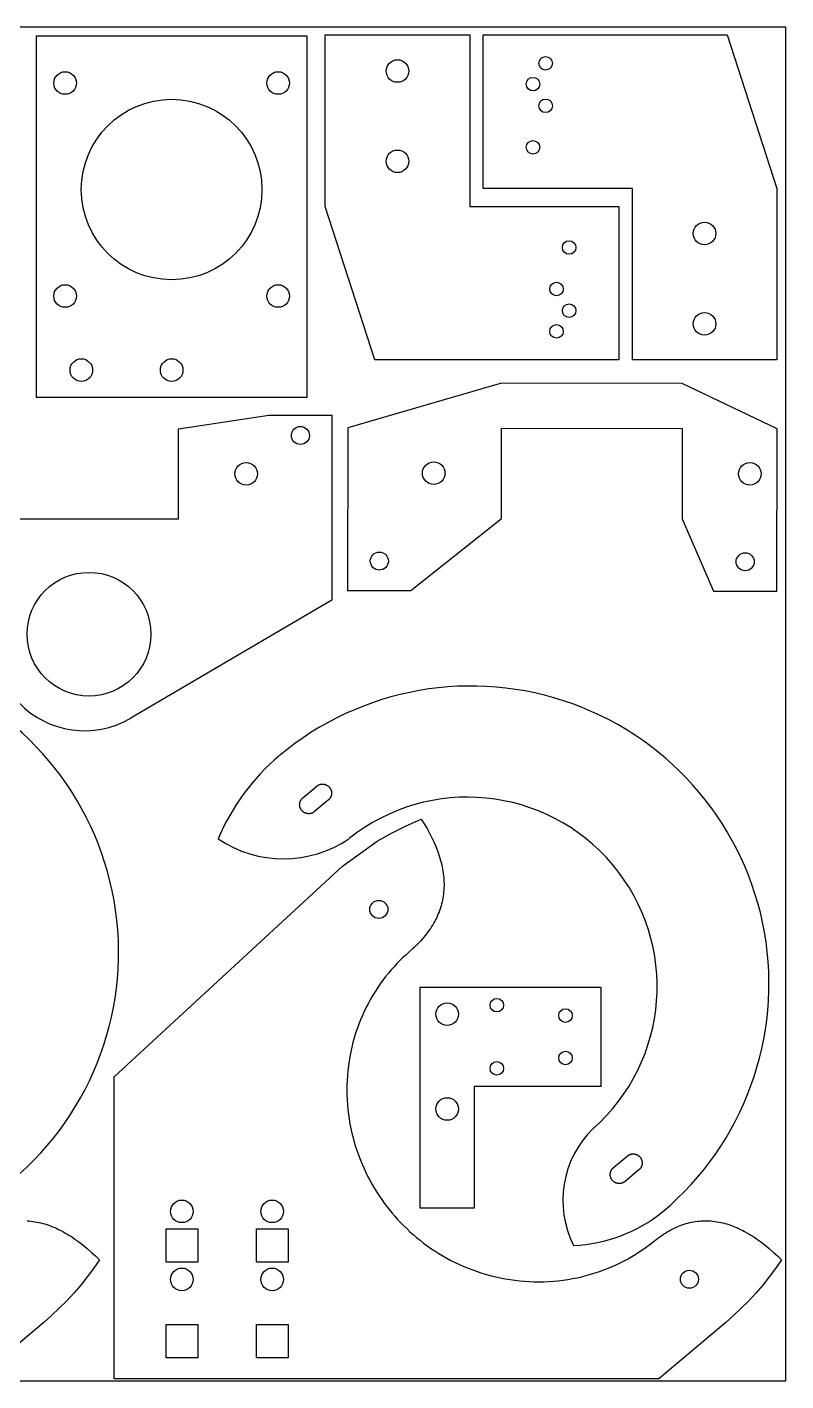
# Model space of a CAD drawing. Extents: x 0 to 300, y 0 to 300.
# Drawn here: x 132 to 300, y 0 to 300 of the extents above; entities that cross this region are included whole.
import ezdxf

# ---------------------------------------------------------------- set-up
doc = ezdxf.new("R2010")
doc.units = 0
doc.layers.add('DEFAULT', color=7, linetype='CONTINUOUS')
doc.layers.add('STENCILS', color=7, linetype='CONTINUOUS')

msp = doc.modelspace()

# ---------------------------------------------------------------- linework, layer by layer
at = {"layer": 'DEFAULT'}
for p, q in [((300, 300, 0), (0, 300, 0)), ((300, 0, 0), (300, 300, 0)), ((0, 0, 0), (300, 0, 0))]:
    msp.add_line(p, q, dxfattribs=at)
at = {"layer": 'STENCILS'}
for p, q in [((194, 298, 0), (134, 298, 0)), ((134, 298, 0), (134, 218, 0)), ((194, 218, 0), (194, 298, 0)), ((198, 260.26, 0), (198, 298.26, 0)), ((198, 298.26, 0), (230, 298.26, 0)), ((230, 298.26, 0), (230, 260.26, 0)), ((233, 264.26, 0), (233, 298.26, 0)), ((233, 298.26, 0), (287, 298.26, 0)), ((287, 298.26, 0), (298, 264.26, 0)), ((266, 264.26, 0), (233, 264.26, 0)), ((266, 226.26, 0), (266, 264.26, 0)), ((298, 264.26, 0), (298, 226.26, 0)), ((209, 226.26, 0), (198, 260.26, 0)), ((230, 260.26, 0), (263, 260.26, 0)), ((263, 260.26, 0), (263, 226.26, 0)), ((263, 226.26, 0), (209, 226.26, 0)), ((298, 226.26, 0), (266, 226.26, 0)), ((237.05, 221.11, 0), (203.03, 211.18, 0)), ((277.05, 221.04, 0), (237.05, 221.11, 0)), ((298.03, 211, 0), (277.05, 221.04, 0)), ((134, 218, 0), (194, 218, 0)), ((165.5, 211, 0), (185.5, 214, 0)), ((185.5, 214, 0), (199.5, 214, 0)), ((199.5, 214, 0), (199.5, 173, 0)), ((165.5, 191, 0), (165.5, 211, 0)), ((203.03, 211.18, 0), (202.97, 175.18, 0)), ((237, 191.11, 0), (237.03, 211.11, 0)), ((237.03, 211.11, 0), (277.03, 211.04, 0)), ((277.03, 211.04, 0), (277, 191.04, 0)), ((297.97, 175, 0), (298.03, 211, 0)), ((125.5, 191, 0), (165.5, 191, 0)), ((216.97, 175.15, 0), (237, 191.11, 0)), ((277, 191.04, 0), (283.97, 175.03, 0)), ((202.97, 175.18, 0), (216.97, 175.15, 0)), ((283.97, 175.03, 0), (297.97, 175, 0)), ((199.5, 173, 0), (154.82, 146.81, 0)), ((196.4, 131.99, 0), (196.46, 132.02, 0)), ((196.46, 132.02, 0), (196.52, 132.05, 0)), ((196.52, 132.05, 0), (196.59, 132.08, 0)), ((196.59, 132.08, 0), (196.65, 132.11, 0)), ((196.65, 132.11, 0), (196.72, 132.14, 0)), ((196.72, 132.14, 0), (196.78, 132.16, 0)), ((196.78, 132.16, 0), (196.85, 132.18, 0)), ((196.85, 132.18, 0), (196.91, 132.2, 0)), ((196.91, 132.2, 0), (196.98, 132.21, 0)), ((196.98, 132.21, 0), (197.05, 132.23, 0)), ((197.05, 132.23, 0), (197.12, 132.24, 0)), ((197.12, 132.24, 0), (197.18, 132.25, 0)), ((197.18, 132.25, 0), (197.25, 132.25, 0)), ((197.25, 132.25, 0), (197.32, 132.26, 0)), ((197.32, 132.26, 0), (197.39, 132.26, 0)), ((197.39, 132.26, 0), (197.46, 132.26, 0)), ((197.46, 132.26, 0), (197.53, 132.26, 0)), ((197.53, 132.26, 0), (197.6, 132.25, 0)), ((197.6, 132.25, 0), (197.67, 132.24, 0)), ((197.67, 132.24, 0), (197.73, 132.23, 0)), ((197.73, 132.23, 0), (197.8, 132.22, 0)), ((197.8, 132.22, 0), (197.87, 132.21, 0)), ((197.87, 132.21, 0), (197.94, 132.19, 0)), ((197.94, 132.19, 0), (198, 132.17, 0)), ((198, 132.17, 0), (198.07, 132.15, 0)), ((198.07, 132.15, 0), (198.13, 132.12, 0)), ((198.13, 132.12, 0), (198.2, 132.1, 0)), ((198.2, 132.1, 0), (198.26, 132.07, 0)), ((198.26, 132.07, 0), (198.32, 132.04, 0)), ((198.32, 132.04, 0), (198.38, 132, 0)), ((198.38, 132, 0), (198.44, 131.97, 0)), ((192.81, 128.98, 0), (192.86, 129.03, 0)), ((192.86, 129.03, 0), (192.91, 129.08, 0)), ((192.91, 129.08, 0), (192.95, 129.13, 0)), ((192.95, 129.13, 0), (193, 129.18, 0)), ((193, 129.18, 0), (193.06, 129.22, 0)), ((193.06, 129.22, 0), (196.12, 131.79, 0)), ((196.12, 131.79, 0), (196.17, 131.84, 0)), ((196.17, 131.84, 0), (196.23, 131.88, 0)), ((196.23, 131.88, 0), (196.29, 131.92, 0)), ((196.29, 131.92, 0), (196.34, 131.95, 0)), ((196.34, 131.95, 0), (196.4, 131.99, 0)), ((198.44, 131.97, 0), (198.5, 131.93, 0)), ((198.5, 131.93, 0), (198.56, 131.89, 0)), ((198.56, 131.89, 0), (198.61, 131.85, 0)), ((198.61, 131.85, 0), (198.67, 131.81, 0)), ((198.67, 131.81, 0), (198.72, 131.77, 0)), ((198.72, 131.77, 0), (198.77, 131.72, 0)), ((198.77, 131.72, 0), (198.82, 131.67, 0)), ((198.82, 131.67, 0), (198.87, 131.62, 0)), ((198.87, 131.62, 0), (198.92, 131.57, 0)), ((198.92, 131.57, 0), (198.96, 131.52, 0)), ((198.98, 129.02, 0), (198.94, 128.97, 0)), ((198.96, 131.52, 0), (199, 131.46, 0)), ((199.02, 129.08, 0), (198.98, 129.02, 0)), ((199, 131.46, 0), (199.04, 131.41, 0)), ((199.06, 129.14, 0), (199.02, 129.08, 0)), ((199.04, 131.41, 0), (199.08, 131.35, 0)), ((199.1, 129.19, 0), (199.06, 129.14, 0)), ((199.08, 131.35, 0), (199.12, 131.29, 0)), ((199.13, 129.25, 0), (199.1, 129.19, 0)), ((199.12, 131.29, 0), (199.15, 131.23, 0)), ((199.17, 129.31, 0), (199.13, 129.25, 0)), ((199.15, 131.23, 0), (199.19, 131.17, 0)), ((199.2, 129.37, 0), (199.17, 129.31, 0)), ((199.19, 131.17, 0), (199.22, 131.11, 0)), ((199.23, 129.44, 0), (199.2, 129.37, 0)), ((199.22, 131.11, 0), (199.24, 131.05, 0)), ((199.26, 129.5, 0), (199.23, 129.44, 0)), ((199.24, 131.05, 0), (199.27, 130.98, 0)), ((199.28, 129.56, 0), (199.26, 129.5, 0)), ((199.27, 130.98, 0), (199.29, 130.92, 0)), ((199.3, 129.63, 0), (199.28, 129.56, 0)), ((199.29, 130.92, 0), (199.32, 130.85, 0)), ((199.33, 129.7, 0), (199.3, 129.63, 0)), ((199.32, 130.85, 0), (199.34, 130.79, 0)), ((199.34, 129.76, 0), (199.33, 129.7, 0)), ((199.34, 130.79, 0), (199.35, 130.72, 0)), ((199.36, 129.83, 0), (199.34, 129.76, 0)), ((199.35, 130.72, 0), (199.37, 130.65, 0)), ((199.37, 129.9, 0), (199.36, 129.83, 0)), ((199.37, 130.65, 0), (199.38, 130.58, 0)), ((199.38, 129.97, 0), (199.37, 129.9, 0)), ((199.38, 130.58, 0), (199.39, 130.52, 0)), ((199.39, 130.03, 0), (199.38, 129.97, 0)), ((199.39, 130.52, 0), (199.4, 130.45, 0)), ((199.4, 130.1, 0), (199.39, 130.03, 0)), ((199.4, 130.45, 0), (199.4, 130.38, 0)), ((199.4, 130.38, 0), (199.41, 130.31, 0)), ((199.41, 130.24, 0), (199.4, 130.17, 0)), ((199.4, 130.17, 0), (199.4, 130.1, 0)), ((199.41, 130.31, 0), (199.41, 130.24, 0)), ((192.34, 127.78, 0), (192.35, 127.85, 0)), ((192.34, 127.71, 0), (192.34, 127.78, 0)), ((192.34, 127.64, 0), (192.34, 127.71, 0)), ((192.35, 127.57, 0), (192.34, 127.64, 0)), ((192.35, 127.91, 0), (192.36, 127.98, 0)), ((192.35, 127.85, 0), (192.35, 127.91, 0)), ((192.35, 127.5, 0), (192.35, 127.57, 0)), ((192.36, 127.43, 0), (192.35, 127.5, 0)), ((192.36, 127.98, 0), (192.38, 128.05, 0)), ((192.37, 127.36, 0), (192.36, 127.43, 0)), ((192.38, 127.3, 0), (192.37, 127.36, 0)), ((192.38, 128.05, 0), (192.39, 128.12, 0)), ((192.4, 127.23, 0), (192.38, 127.3, 0)), ((192.39, 128.12, 0), (192.4, 128.19, 0)), ((192.4, 128.19, 0), (192.42, 128.25, 0)), ((192.41, 127.16, 0), (192.4, 127.23, 0)), ((192.43, 127.1, 0), (192.41, 127.16, 0)), ((192.42, 128.25, 0), (192.44, 128.32, 0)), ((192.45, 127.03, 0), (192.43, 127.1, 0)), ((192.44, 128.32, 0), (192.47, 128.38, 0)), ((192.48, 126.96, 0), (192.45, 127.03, 0)), ((192.47, 128.38, 0), (192.49, 128.45, 0)), ((192.5, 126.9, 0), (192.48, 126.96, 0)), ((192.49, 128.45, 0), (192.52, 128.51, 0)), ((192.53, 126.84, 0), (192.5, 126.9, 0)), ((192.52, 128.51, 0), (192.55, 128.57, 0)), ((192.56, 126.78, 0), (192.53, 126.84, 0)), ((192.55, 128.57, 0), (192.58, 128.63, 0)), ((192.59, 126.72, 0), (192.56, 126.78, 0)), ((192.58, 128.63, 0), (192.61, 128.7, 0)), ((192.63, 126.66, 0), (192.59, 126.72, 0)), ((192.61, 128.7, 0), (192.65, 128.75, 0)), ((192.67, 126.6, 0), (192.63, 126.66, 0)), ((192.65, 128.75, 0), (192.69, 128.81, 0)), ((192.7, 126.54, 0), (192.67, 126.6, 0)), ((192.69, 128.81, 0), (192.73, 128.87, 0)), ((192.75, 126.48, 0), (192.7, 126.54, 0)), ((192.73, 128.87, 0), (192.77, 128.92, 0)), ((192.79, 126.43, 0), (192.75, 126.48, 0)), ((192.77, 128.92, 0), (192.81, 128.98, 0)), ((192.83, 126.38, 0), (192.79, 126.43, 0)), ((192.88, 126.33, 0), (192.83, 126.38, 0)), ((192.93, 126.28, 0), (192.88, 126.33, 0)), ((192.98, 126.23, 0), (192.93, 126.28, 0)), ((193.03, 126.18, 0), (192.98, 126.23, 0)), ((193.08, 126.14, 0), (193.03, 126.18, 0)), ((193.13, 126.09, 0), (193.08, 126.14, 0)), ((193.19, 126.05, 0), (193.13, 126.09, 0)), ((193.25, 126.01, 0), (193.19, 126.05, 0)), ((193.31, 125.98, 0), (193.25, 126.01, 0)), ((195.46, 126.03, 0), (195.4, 125.99, 0)), ((195.52, 126.07, 0), (195.46, 126.03, 0)), ((195.57, 126.11, 0), (195.52, 126.07, 0)), ((195.63, 126.16, 0), (195.57, 126.11, 0)), ((198.69, 128.73, 0), (195.63, 126.16, 0)), ((198.74, 128.77, 0), (198.69, 128.73, 0)), ((198.79, 128.82, 0), (198.74, 128.77, 0)), ((198.84, 128.87, 0), (198.79, 128.82, 0)), ((198.89, 128.92, 0), (198.84, 128.87, 0)), ((198.94, 128.97, 0), (198.89, 128.92, 0)), ((193.37, 125.94, 0), (193.31, 125.98, 0)), ((193.43, 125.91, 0), (193.37, 125.94, 0)), ((193.49, 125.88, 0), (193.43, 125.91, 0)), ((193.55, 125.85, 0), (193.49, 125.88, 0)), ((193.62, 125.83, 0), (193.55, 125.85, 0)), ((193.68, 125.8, 0), (193.62, 125.83, 0)), ((193.75, 125.78, 0), (193.68, 125.8, 0)), ((193.81, 125.76, 0), (193.75, 125.78, 0)), ((193.88, 125.74, 0), (193.81, 125.76, 0)), ((193.95, 125.73, 0), (193.88, 125.74, 0)), ((194.01, 125.72, 0), (193.95, 125.73, 0)), ((194.08, 125.71, 0), (194.01, 125.72, 0)), ((194.15, 125.7, 0), (194.08, 125.71, 0)), ((194.22, 125.69, 0), (194.15, 125.7, 0)), ((194.29, 125.69, 0), (194.22, 125.69, 0)), ((194.36, 125.69, 0), (194.29, 125.69, 0)), ((194.43, 125.69, 0), (194.36, 125.69, 0)), ((194.5, 125.69, 0), (194.43, 125.69, 0)), ((194.56, 125.7, 0), (194.5, 125.69, 0)), ((194.63, 125.71, 0), (194.56, 125.7, 0)), ((194.7, 125.72, 0), (194.63, 125.71, 0)), ((194.77, 125.73, 0), (194.7, 125.72, 0)), ((194.84, 125.75, 0), (194.77, 125.73, 0)), ((194.9, 125.77, 0), (194.84, 125.75, 0)), ((194.97, 125.79, 0), (194.9, 125.77, 0)), ((195.03, 125.81, 0), (194.97, 125.79, 0)), ((195.1, 125.84, 0), (195.03, 125.81, 0)), ((195.16, 125.86, 0), (195.1, 125.84, 0)), ((195.22, 125.89, 0), (195.16, 125.86, 0)), ((195.29, 125.92, 0), (195.22, 125.89, 0)), ((195.35, 125.96, 0), (195.29, 125.92, 0)), ((195.4, 125.99, 0), (195.35, 125.96, 0)), ((215.95, 122.98, 0), (219.26, 124.5, 0)), ((219.26, 124.5, 0), (219.92, 123.44, 0)), ((219.92, 123.44, 0), (220.54, 122.4, 0)), ((209.49, 119.62, 0), (212.69, 121.35, 0)), ((212.69, 121.35, 0), (215.95, 122.98, 0)), ((220.54, 122.4, 0), (221.11, 121.36, 0)), ((221.11, 121.36, 0), (221.63, 120.33, 0)), ((221.63, 120.33, 0), (222.11, 119.31, 0)), ((201.84, 114.05, 0), (209.49, 119.62, 0)), ((222.11, 119.31, 0), (222.33, 118.81, 0)), ((222.33, 118.81, 0), (222.54, 118.31, 0)), ((222.54, 118.31, 0), (222.73, 117.81, 0)), ((222.73, 117.81, 0), (222.92, 117.31, 0)), ((222.92, 117.31, 0), (223.09, 116.81, 0)), ((151.26, 67.41, 0), (201.84, 114.05, 0)), ((223.09, 116.81, 0), (223.26, 116.32, 0)), ((223.26, 116.32, 0), (223.41, 115.83, 0)), ((223.41, 115.83, 0), (223.55, 115.34, 0)), ((223.55, 115.34, 0), (223.67, 114.86, 0)), ((223.67, 114.86, 0), (223.79, 114.38, 0)), ((223.79, 114.38, 0), (223.89, 113.9, 0)), ((223.89, 113.9, 0), (223.98, 113.42, 0)), ((223.98, 113.42, 0), (224.06, 112.95, 0)), ((224.06, 112.95, 0), (224.13, 112.47, 0)), ((224.13, 112.47, 0), (224.19, 112, 0)), ((224.19, 112, 0), (224.23, 111.54, 0)), ((224.23, 111.54, 0), (224.27, 111.07, 0)), ((224.27, 111.07, 0), (224.29, 110.61, 0)), ((224.22, 108.34, 0), (224.17, 107.89, 0)), ((224.26, 108.79, 0), (224.22, 108.34, 0)), ((224.28, 109.24, 0), (224.26, 108.79, 0)), ((224.3, 109.69, 0), (224.28, 109.24, 0)), ((224.29, 110.61, 0), (224.3, 110.15, 0)), ((224.3, 110.15, 0), (224.3, 109.69, 0)), ((223.64, 105.26, 0), (223.5, 104.83, 0)), ((223.75, 105.69, 0), (223.64, 105.26, 0)), ((223.86, 106.13, 0), (223.75, 105.69, 0)), ((223.96, 106.57, 0), (223.86, 106.13, 0)), ((224.04, 107, 0), (223.96, 106.57, 0)), ((224.11, 107.45, 0), (224.04, 107, 0)), ((224.17, 107.89, 0), (224.11, 107.45, 0)), ((222.47, 102.31, 0), (222.26, 101.9, 0)), ((222.68, 102.72, 0), (222.47, 102.31, 0)), ((222.86, 103.14, 0), (222.68, 102.72, 0)), ((223.04, 103.56, 0), (222.86, 103.14, 0)), ((223.21, 103.98, 0), (223.04, 103.56, 0)), ((223.36, 104.41, 0), (223.21, 103.98, 0)), ((223.5, 104.83, 0), (223.36, 104.41, 0)), ((220.45, 99.09, 0), (220.14, 98.69, 0)), ((220.74, 99.48, 0), (220.45, 99.09, 0)), ((221.02, 99.88, 0), (220.74, 99.48, 0)), ((221.29, 100.28, 0), (221.02, 99.88, 0)), ((221.55, 100.68, 0), (221.29, 100.28, 0)), ((221.8, 101.08, 0), (221.55, 100.68, 0)), ((222.04, 101.49, 0), (221.8, 101.08, 0)), ((222.26, 101.9, 0), (222.04, 101.49, 0)), ((217.67, 96.02, 0), (217.27, 95.65, 0)), ((218.06, 96.4, 0), (217.67, 96.02, 0)), ((218.43, 96.77, 0), (218.06, 96.4, 0)), ((218.8, 97.15, 0), (218.43, 96.77, 0)), ((219.15, 97.53, 0), (218.8, 97.15, 0)), ((219.49, 97.92, 0), (219.15, 97.53, 0)), ((219.82, 98.3, 0), (219.49, 97.92, 0)), ((220.14, 98.69, 0), (219.82, 98.3, 0)), ((214.55, 93.16, 0), (213.89, 92.49, 0)), ((215.21, 93.82, 0), (214.55, 93.16, 0)), ((215.89, 94.45, 0), (215.21, 93.82, 0)), ((216.57, 95.06, 0), (215.89, 94.45, 0)), ((217.27, 95.65, 0), (216.57, 95.06, 0)), ((211.99, 90.34, 0), (211.38, 89.58, 0)), ((212.61, 91.07, 0), (211.99, 90.34, 0)), ((213.24, 91.79, 0), (212.61, 91.07, 0)), ((213.89, 92.49, 0), (213.24, 91.79, 0)), ((209.64, 87.18, 0), (209.1, 86.35, 0)), ((210.2, 88, 0), (209.64, 87.18, 0)), ((210.78, 88.8, 0), (210.2, 88, 0)), ((211.38, 89.58, 0), (210.78, 88.8, 0)), ((219, 87.26, 0), (259, 87.26, 0)), ((219, 38.26, 0), (219, 87.26, 0)), ((259, 87.26, 0), (259, 65.26, 0)), ((208.06, 84.62, 0), (207.57, 83.73, 0)), ((208.57, 85.49, 0), (208.06, 84.62, 0)), ((209.1, 86.35, 0), (208.57, 85.49, 0)), ((206.65, 81.89, 0), (206.22, 80.95, 0)), ((207.1, 82.82, 0), (206.65, 81.89, 0)), ((207.57, 83.73, 0), (207.1, 82.82, 0)), ((205.08, 78.04, 0), (204.74, 77.04, 0)), ((205.44, 79.02, 0), (205.08, 78.04, 0)), ((205.82, 79.99, 0), (205.44, 79.02, 0)), ((206.22, 80.95, 0), (205.82, 79.99, 0)), ((204.15, 75.01, 0), (203.89, 73.98, 0)), ((204.44, 76.03, 0), (204.15, 75.01, 0)), ((204.74, 77.04, 0), (204.44, 76.03, 0)), ((203.66, 72.95, 0), (203.46, 71.9, 0)), ((203.89, 73.98, 0), (203.66, 72.95, 0)), ((203.13, 69.79, 0), (203.01, 68.72, 0)), ((203.28, 70.85, 0), (203.13, 69.79, 0)), ((203.46, 71.9, 0), (203.28, 70.85, 0)), ((151.26, 0.5, 0), (151.26, 67.41, 0)), ((202.84, 66.58, 0), (202.8, 65.51, 0)), ((202.91, 67.65, 0), (202.84, 66.58, 0)), ((203.01, 68.72, 0), (202.91, 67.65, 0)), ((202.8, 65.51, 0), (202.79, 64.43, 0)), ((202.79, 64.43, 0), (202.81, 63.36, 0)), ((202.81, 63.36, 0), (202.85, 62.29, 0)), ((259, 65.26, 0), (231, 65.26, 0)), ((231, 65.26, 0), (231, 38.26, 0)), ((202.85, 62.29, 0), (202.92, 61.22, 0)), ((202.92, 61.22, 0), (203.02, 60.15, 0)), ((203.02, 60.15, 0), (203.15, 59.09, 0)), ((203.15, 59.09, 0), (203.3, 58.04, 0)), ((203.3, 58.04, 0), (203.47, 56.99, 0)), ((203.47, 56.99, 0), (203.68, 55.95, 0)), ((203.68, 55.95, 0), (203.91, 54.91, 0)), ((203.91, 54.91, 0), (204.16, 53.89, 0)), ((204.16, 53.89, 0), (204.44, 52.88, 0)), ((204.44, 52.88, 0), (204.74, 51.88, 0)), ((204.74, 51.88, 0), (205.07, 50.89, 0)), ((205.07, 50.89, 0), (205.42, 49.91, 0)), ((205.42, 49.91, 0), (205.78, 48.95, 0)), ((205.78, 48.95, 0), (206.17, 48, 0)), ((261.82, 47.27, 0), (264.88, 49.84, 0)), ((264.88, 49.84, 0), (264.94, 49.89, 0)), ((264.94, 49.89, 0), (264.99, 49.93, 0)), ((264.99, 49.93, 0), (265.05, 49.97, 0)), ((265.05, 49.97, 0), (265.11, 50.01, 0)), ((265.11, 50.01, 0), (265.17, 50.04, 0)), ((265.17, 50.04, 0), (265.23, 50.08, 0)), ((265.23, 50.08, 0), (265.29, 50.11, 0)), ((265.29, 50.11, 0), (265.35, 50.14, 0)), ((265.35, 50.14, 0), (265.41, 50.16, 0)), ((265.41, 50.16, 0), (265.48, 50.19, 0)), ((265.48, 50.19, 0), (265.54, 50.21, 0)), ((265.54, 50.21, 0), (265.61, 50.23, 0)), ((265.61, 50.23, 0), (265.68, 50.25, 0)), ((265.68, 50.25, 0), (265.74, 50.27, 0)), ((265.74, 50.27, 0), (265.81, 50.28, 0)), ((265.81, 50.28, 0), (265.88, 50.29, 0)), ((265.88, 50.29, 0), (265.95, 50.3, 0)), ((265.95, 50.3, 0), (266.02, 50.31, 0)), ((266.02, 50.31, 0), (266.08, 50.31, 0)), ((266.08, 50.31, 0), (266.15, 50.31, 0)), ((266.15, 50.31, 0), (266.22, 50.31, 0)), ((266.22, 50.31, 0), (266.29, 50.31, 0)), ((266.29, 50.31, 0), (266.36, 50.3, 0)), ((266.36, 50.3, 0), (266.43, 50.29, 0)), ((266.43, 50.29, 0), (266.5, 50.28, 0)), ((266.5, 50.28, 0), (266.57, 50.27, 0)), ((266.57, 50.27, 0), (266.63, 50.26, 0)), ((266.63, 50.26, 0), (266.7, 50.24, 0)), ((266.7, 50.24, 0), (266.77, 50.22, 0)), ((266.77, 50.22, 0), (266.83, 50.2, 0)), ((266.83, 50.2, 0), (266.9, 50.17, 0)), ((266.9, 50.17, 0), (266.96, 50.15, 0)), ((266.96, 50.15, 0), (267.02, 50.12, 0)), ((267.02, 50.12, 0), (267.08, 50.09, 0)), ((267.08, 50.09, 0), (267.15, 50.06, 0)), ((267.15, 50.06, 0), (267.21, 50.02, 0)), ((267.21, 50.02, 0), (267.26, 49.99, 0)), ((267.26, 49.99, 0), (267.32, 49.95, 0)), ((267.32, 49.95, 0), (267.38, 49.91, 0)), ((267.38, 49.91, 0), (267.43, 49.86, 0)), ((267.43, 49.86, 0), (267.48, 49.82, 0)), ((267.48, 49.82, 0), (267.53, 49.77, 0)), ((267.53, 49.77, 0), (267.58, 49.72, 0)), ((267.58, 49.72, 0), (267.63, 49.67, 0)), ((267.63, 49.67, 0), (267.68, 49.62, 0)), ((267.68, 49.62, 0), (267.72, 49.57, 0)), ((267.72, 49.57, 0), (267.77, 49.52, 0)), ((267.77, 49.52, 0), (267.81, 49.46, 0)), ((267.81, 49.46, 0), (267.84, 49.4, 0)), ((267.84, 49.4, 0), (267.88, 49.34, 0)), ((267.88, 49.34, 0), (267.92, 49.28, 0)), ((267.92, 49.28, 0), (267.95, 49.22, 0)), ((267.95, 49.22, 0), (267.98, 49.16, 0)), ((267.98, 49.16, 0), (268.01, 49.1, 0)), ((268.01, 49.1, 0), (268.03, 49.04, 0)), ((268.03, 49.04, 0), (268.06, 48.97, 0)), ((268.06, 48.97, 0), (268.08, 48.9, 0)), ((268.08, 48.9, 0), (268.1, 48.84, 0)), ((268.1, 48.84, 0), (268.12, 48.77, 0)), ((268.12, 48.77, 0), (268.13, 48.7, 0)), ((268.13, 48.7, 0), (268.14, 48.64, 0)), ((268.14, 48.64, 0), (268.15, 48.57, 0)), ((268.15, 48.02, 0), (268.14, 47.95, 0)), ((268.15, 48.57, 0), (268.16, 48.5, 0)), ((268.16, 48.09, 0), (268.15, 48.02, 0)), ((268.16, 48.5, 0), (268.17, 48.43, 0)), ((268.17, 48.22, 0), (268.16, 48.15, 0)), ((268.16, 48.15, 0), (268.16, 48.09, 0)), ((268.17, 48.43, 0), (268.17, 48.36, 0)), ((268.17, 48.36, 0), (268.17, 48.29, 0)), ((268.17, 48.29, 0), (268.17, 48.22, 0)), ((206.17, 48, 0), (206.59, 47.06, 0)), ((206.59, 47.06, 0), (207.02, 46.15, 0)), ((207.02, 46.15, 0), (207.47, 45.24, 0)), ((207.47, 45.24, 0), (207.93, 44.36, 0)), ((261.1, 45.76, 0), (261.11, 45.83, 0)), ((261.11, 45.69, 0), (261.1, 45.76, 0)), ((261.11, 45.9, 0), (261.12, 45.97, 0)), ((261.11, 45.83, 0), (261.11, 45.9, 0)), ((261.11, 45.62, 0), (261.11, 45.69, 0)), ((261.11, 45.55, 0), (261.11, 45.62, 0)), ((261.12, 45.48, 0), (261.11, 45.55, 0)), ((261.12, 45.97, 0), (261.13, 46.03, 0)), ((261.13, 45.42, 0), (261.12, 45.48, 0)), ((261.13, 46.03, 0), (261.14, 46.1, 0)), ((261.14, 45.35, 0), (261.13, 45.42, 0)), ((261.14, 46.1, 0), (261.15, 46.17, 0)), ((261.16, 45.28, 0), (261.14, 45.35, 0)), ((261.15, 46.17, 0), (261.17, 46.24, 0)), ((261.18, 45.21, 0), (261.16, 45.28, 0)), ((261.17, 46.24, 0), (261.19, 46.3, 0)), ((261.19, 45.15, 0), (261.18, 45.21, 0)), ((261.19, 46.3, 0), (261.21, 46.37, 0)), ((261.22, 45.08, 0), (261.19, 45.15, 0)), ((261.21, 46.37, 0), (261.23, 46.44, 0)), ((261.24, 45.02, 0), (261.22, 45.08, 0)), ((261.23, 46.44, 0), (261.25, 46.5, 0)), ((261.27, 44.95, 0), (261.24, 45.02, 0)), ((261.25, 46.5, 0), (261.28, 46.56, 0)), ((261.28, 46.56, 0), (261.31, 46.63, 0)), ((261.31, 46.63, 0), (261.34, 46.69, 0)), ((261.34, 46.69, 0), (261.38, 46.75, 0)), ((261.38, 46.75, 0), (261.41, 46.81, 0)), ((261.41, 46.81, 0), (261.45, 46.86, 0)), ((261.45, 46.86, 0), (261.49, 46.92, 0)), ((261.49, 46.92, 0), (261.53, 46.98, 0)), ((261.53, 46.98, 0), (261.58, 47.03, 0)), ((261.58, 47.03, 0), (261.62, 47.08, 0)), ((261.62, 47.08, 0), (261.67, 47.13, 0)), ((261.67, 47.13, 0), (261.72, 47.18, 0)), ((261.72, 47.18, 0), (261.77, 47.23, 0)), ((261.77, 47.23, 0), (261.82, 47.27, 0)), ((267.45, 46.78, 0), (264.39, 44.21, 0)), ((267.51, 46.82, 0), (267.45, 46.78, 0)), ((267.56, 46.87, 0), (267.51, 46.82, 0)), ((267.61, 46.92, 0), (267.56, 46.87, 0)), ((267.65, 46.97, 0), (267.61, 46.92, 0)), ((267.7, 47.02, 0), (267.65, 46.97, 0)), ((267.74, 47.08, 0), (267.7, 47.02, 0)), ((267.78, 47.13, 0), (267.74, 47.08, 0)), ((267.82, 47.19, 0), (267.78, 47.13, 0)), ((267.86, 47.25, 0), (267.82, 47.19, 0)), ((267.9, 47.3, 0), (267.86, 47.25, 0)), ((267.93, 47.37, 0), (267.9, 47.3, 0)), ((267.96, 47.43, 0), (267.93, 47.37, 0)), ((267.99, 47.49, 0), (267.96, 47.43, 0)), ((268.02, 47.55, 0), (267.99, 47.49, 0)), ((268.04, 47.62, 0), (268.02, 47.55, 0)), ((268.07, 47.68, 0), (268.04, 47.62, 0)), ((268.09, 47.75, 0), (268.07, 47.68, 0)), ((268.11, 47.81, 0), (268.09, 47.75, 0)), ((268.12, 47.88, 0), (268.11, 47.81, 0)), ((268.14, 47.95, 0), (268.12, 47.88, 0)), ((207.93, 44.36, 0), (208.42, 43.49, 0)), ((208.42, 43.49, 0), (208.92, 42.64, 0)), ((208.92, 42.64, 0), (209.43, 41.8, 0)), ((261.29, 44.89, 0), (261.27, 44.95, 0)), ((261.33, 44.83, 0), (261.29, 44.89, 0)), ((261.36, 44.77, 0), (261.33, 44.83, 0)), ((261.39, 44.71, 0), (261.36, 44.77, 0)), ((261.43, 44.65, 0), (261.39, 44.71, 0)), ((261.47, 44.59, 0), (261.43, 44.65, 0)), ((261.51, 44.54, 0), (261.47, 44.59, 0)), ((261.55, 44.48, 0), (261.51, 44.54, 0)), ((261.6, 44.43, 0), (261.55, 44.48, 0)), ((261.64, 44.38, 0), (261.6, 44.43, 0)), ((261.69, 44.33, 0), (261.64, 44.38, 0)), ((261.74, 44.28, 0), (261.69, 44.33, 0)), ((261.79, 44.23, 0), (261.74, 44.28, 0)), ((261.84, 44.19, 0), (261.79, 44.23, 0)), ((261.9, 44.15, 0), (261.84, 44.19, 0)), ((261.95, 44.11, 0), (261.9, 44.15, 0)), ((262.01, 44.07, 0), (261.95, 44.11, 0)), ((262.07, 44.03, 0), (262.01, 44.07, 0)), ((262.13, 44, 0), (262.07, 44.03, 0)), ((262.19, 43.96, 0), (262.13, 44, 0)), ((262.25, 43.93, 0), (262.19, 43.96, 0)), ((262.31, 43.9, 0), (262.25, 43.93, 0)), ((262.38, 43.88, 0), (262.31, 43.9, 0)), ((262.44, 43.85, 0), (262.38, 43.88, 0)), ((262.51, 43.83, 0), (262.44, 43.85, 0)), ((262.57, 43.81, 0), (262.51, 43.83, 0)), ((262.64, 43.79, 0), (262.57, 43.81, 0)), ((262.71, 43.78, 0), (262.64, 43.79, 0)), ((262.78, 43.77, 0), (262.71, 43.78, 0)), ((262.84, 43.76, 0), (262.78, 43.77, 0)), ((262.91, 43.75, 0), (262.84, 43.76, 0)), ((262.98, 43.74, 0), (262.91, 43.75, 0)), ((263.05, 43.74, 0), (262.98, 43.74, 0)), ((263.12, 43.74, 0), (263.05, 43.74, 0)), ((263.19, 43.74, 0), (263.12, 43.74, 0)), ((263.26, 43.75, 0), (263.19, 43.74, 0)), ((263.33, 43.75, 0), (263.26, 43.75, 0)), ((263.4, 43.76, 0), (263.33, 43.75, 0)), ((263.46, 43.77, 0), (263.4, 43.76, 0)), ((263.53, 43.79, 0), (263.46, 43.77, 0)), ((263.6, 43.8, 0), (263.53, 43.79, 0)), ((263.66, 43.82, 0), (263.6, 43.8, 0)), ((263.73, 43.84, 0), (263.66, 43.82, 0)), ((263.8, 43.86, 0), (263.73, 43.84, 0)), ((263.86, 43.89, 0), (263.8, 43.86, 0)), ((263.92, 43.92, 0), (263.86, 43.89, 0)), ((263.99, 43.95, 0), (263.92, 43.92, 0)), ((264.05, 43.98, 0), (263.99, 43.95, 0)), ((264.11, 44.01, 0), (264.05, 43.98, 0)), ((264.17, 44.05, 0), (264.11, 44.01, 0)), ((264.23, 44.08, 0), (264.17, 44.05, 0)), ((264.28, 44.12, 0), (264.23, 44.08, 0)), ((264.34, 44.16, 0), (264.28, 44.12, 0)), ((264.39, 44.21, 0), (264.34, 44.16, 0)), ((209.43, 41.8, 0), (209.97, 40.99, 0)), ((209.97, 40.99, 0), (210.51, 40.19, 0)), ((210.51, 40.19, 0), (211.07, 39.41, 0)), ((211.07, 39.41, 0), (211.64, 38.65, 0)), ((211.64, 38.65, 0), (212.22, 37.91, 0)), ((212.22, 37.91, 0), (212.81, 37.19, 0)), ((212.81, 37.19, 0), (213.42, 36.48, 0)), ((213.42, 36.48, 0), (214.04, 35.78, 0)), ((231, 38.26, 0), (219, 38.26, 0)), ((131.98, 35.47, 0), (132.41, 35.44, 0)), ((132.41, 35.44, 0), (132.84, 35.4, 0)), ((132.84, 35.4, 0), (133.28, 35.35, 0)), ((133.28, 35.35, 0), (133.71, 35.28, 0)), ((133.71, 35.28, 0), (134.15, 35.21, 0)), ((134.15, 35.21, 0), (134.58, 35.12, 0)), ((134.58, 35.12, 0), (135.02, 35.02, 0)), ((135.02, 35.02, 0), (135.45, 34.9, 0)), ((135.45, 34.9, 0), (135.89, 34.78, 0)), ((135.89, 34.78, 0), (136.33, 34.64, 0)), ((136.33, 34.64, 0), (136.77, 34.49, 0)), ((136.77, 34.49, 0), (137.21, 34.33, 0)), ((137.21, 34.33, 0), (137.65, 34.15, 0)), ((137.65, 34.15, 0), (138.1, 33.97, 0)), ((138.1, 33.97, 0), (138.54, 33.77, 0)), ((138.54, 33.77, 0), (138.98, 33.56, 0)), ((138.98, 33.56, 0), (139.43, 33.34, 0)), ((139.43, 33.34, 0), (139.87, 33.1, 0)), ((139.87, 33.1, 0), (140.32, 32.85, 0)), ((162.76, 26.3, 0), (162.76, 33.7, 0)), ((162.76, 33.7, 0), (169.76, 33.7, 0)), ((169.76, 33.7, 0), (169.76, 26.3, 0)), ((182.76, 26.3, 0), (182.76, 33.7, 0)), ((182.76, 33.7, 0), (189.76, 33.7, 0)), ((189.76, 33.7, 0), (189.76, 26.3, 0)), ((214.04, 35.78, 0), (214.69, 35.09, 0)), ((214.69, 35.09, 0), (215.35, 34.41, 0)), ((215.35, 34.41, 0), (216.04, 33.74, 0)), ((216.04, 33.74, 0), (216.75, 33.07, 0)), ((216.75, 33.07, 0), (217.48, 32.42, 0)), ((273.32, 32.77, 0), (273.73, 33.02, 0)), ((273.73, 33.02, 0), (274.14, 33.26, 0)), ((274.14, 33.26, 0), (274.55, 33.49, 0)), ((274.55, 33.49, 0), (274.96, 33.7, 0)), ((274.96, 33.7, 0), (275.38, 33.9, 0)), ((275.38, 33.9, 0), (275.79, 34.09, 0)), ((275.79, 34.09, 0), (276.21, 34.27, 0)), ((276.21, 34.27, 0), (276.62, 34.44, 0)), ((276.62, 34.44, 0), (277.04, 34.59, 0)), ((277.04, 34.59, 0), (277.46, 34.73, 0)), ((277.46, 34.73, 0), (277.88, 34.86, 0)), ((277.88, 34.86, 0), (278.3, 34.98, 0)), ((278.3, 34.98, 0), (278.72, 35.09, 0)), ((278.72, 35.09, 0), (279.14, 35.18, 0)), ((279.14, 35.18, 0), (279.57, 35.26, 0)), ((279.57, 35.26, 0), (279.99, 35.33, 0)), ((279.99, 35.33, 0), (280.41, 35.39, 0)), ((280.41, 35.39, 0), (280.84, 35.43, 0)), ((280.84, 35.43, 0), (281.27, 35.46, 0)), ((281.27, 35.46, 0), (281.69, 35.48, 0)), ((281.69, 35.48, 0), (282.12, 35.49, 0)), ((282.12, 35.49, 0), (282.55, 35.49, 0)), ((282.55, 35.49, 0), (282.98, 35.47, 0)), ((282.98, 35.47, 0), (283.41, 35.44, 0)), ((283.41, 35.44, 0), (283.84, 35.4, 0)), ((283.84, 35.4, 0), (284.28, 35.35, 0)), ((284.28, 35.35, 0), (284.71, 35.28, 0)), ((284.71, 35.28, 0), (285.15, 35.21, 0)), ((285.15, 35.21, 0), (285.58, 35.12, 0)), ((285.58, 35.12, 0), (286.02, 35.02, 0)), ((286.02, 35.02, 0), (286.45, 34.9, 0)), ((286.45, 34.9, 0), (286.89, 34.78, 0)), ((286.89, 34.78, 0), (287.33, 34.64, 0)), ((287.33, 34.64, 0), (287.77, 34.49, 0)), ((287.77, 34.49, 0), (288.21, 34.33, 0)), ((288.21, 34.33, 0), (288.65, 34.15, 0)), ((288.65, 34.15, 0), (289.1, 33.97, 0)), ((289.1, 33.97, 0), (289.54, 33.77, 0)), ((289.54, 33.77, 0), (289.98, 33.56, 0)), ((289.98, 33.56, 0), (290.43, 33.34, 0)), ((290.43, 33.34, 0), (290.87, 33.1, 0)), ((290.87, 33.1, 0), (291.32, 32.85, 0)), ((140.32, 32.85, 0), (140.77, 32.6, 0)), ((140.77, 32.6, 0), (141.22, 32.32, 0)), ((141.22, 32.32, 0), (141.67, 32.04, 0)), ((141.67, 32.04, 0), (142.12, 31.75, 0)), ((142.12, 31.75, 0), (142.57, 31.44, 0)), ((142.57, 31.44, 0), (143.47, 30.79, 0)), ((143.47, 30.79, 0), (144.38, 30.09, 0)), ((144.38, 30.09, 0), (145.3, 29.34, 0)), ((217.48, 32.42, 0), (218.23, 31.78, 0)), ((218.23, 31.78, 0), (219, 31.16, 0)), ((219, 31.16, 0), (219.79, 30.55, 0)), ((219.79, 30.55, 0), (220.6, 29.95, 0)), ((269.09, 29.64, 0), (269.84, 30.2, 0)), ((269.84, 30.2, 0), (270.57, 30.76, 0)), ((270.57, 30.76, 0), (271.28, 31.33, 0)), ((271.28, 31.33, 0), (271.68, 31.65, 0)), ((271.68, 31.65, 0), (272.09, 31.95, 0)), ((272.09, 31.95, 0), (272.5, 32.23, 0)), ((272.5, 32.23, 0), (272.91, 32.51, 0)), ((272.91, 32.51, 0), (273.32, 32.77, 0)), ((291.32, 32.85, 0), (291.77, 32.6, 0)), ((291.77, 32.6, 0), (292.22, 32.32, 0)), ((292.22, 32.32, 0), (292.67, 32.04, 0)), ((292.67, 32.04, 0), (293.12, 31.75, 0)), ((293.12, 31.75, 0), (293.57, 31.44, 0)), ((293.57, 31.44, 0), (294.47, 30.79, 0)), ((294.47, 30.79, 0), (295.38, 30.09, 0)), ((295.38, 30.09, 0), (296.3, 29.34, 0)), ((145.3, 29.34, 0), (146.21, 28.54, 0)), ((146.21, 28.54, 0), (147.13, 27.69, 0)), ((147.13, 27.69, 0), (148.06, 26.8, 0)), ((220.6, 29.95, 0), (221.42, 29.37, 0)), ((221.42, 29.37, 0), (222.27, 28.8, 0)), ((222.27, 28.8, 0), (223.13, 28.25, 0)), ((223.13, 28.25, 0), (224.02, 27.72, 0)), ((224.02, 27.72, 0), (224.92, 27.21, 0)), ((224.92, 27.21, 0), (225.83, 26.72, 0)), ((264.22, 26.63, 0), (265.08, 27.09, 0)), ((265.08, 27.09, 0), (265.92, 27.57, 0)), ((265.92, 27.57, 0), (266.74, 28.07, 0)), ((266.74, 28.07, 0), (267.54, 28.58, 0)), ((267.54, 28.58, 0), (268.33, 29.11, 0)), ((268.33, 29.11, 0), (269.09, 29.64, 0)), ((296.3, 29.34, 0), (297.21, 28.54, 0)), ((297.21, 28.54, 0), (298.13, 27.69, 0)), ((298.13, 27.69, 0), (299.06, 26.8, 0)), ((146.72, 24.89, 0), (145.32, 23.03, 0)), ((148.06, 26.8, 0), (146.72, 24.89, 0)), ((169.76, 26.3, 0), (162.76, 26.3, 0)), ((189.76, 26.3, 0), (182.76, 26.3, 0)), ((225.83, 26.72, 0), (226.77, 26.25, 0)), ((226.77, 26.25, 0), (227.72, 25.8, 0)), ((227.72, 25.8, 0), (228.68, 25.37, 0)), ((228.68, 25.37, 0), (229.66, 24.97, 0)), ((229.66, 24.97, 0), (230.65, 24.59, 0)), ((230.65, 24.59, 0), (231.65, 24.23, 0)), ((231.65, 24.23, 0), (232.66, 23.9, 0)), ((257.76, 23.93, 0), (258.72, 24.25, 0)), ((258.72, 24.25, 0), (259.68, 24.6, 0)), ((259.68, 24.6, 0), (260.62, 24.96, 0)), ((260.62, 24.96, 0), (261.54, 25.35, 0)), ((261.54, 25.35, 0), (262.45, 25.76, 0)), ((262.45, 25.76, 0), (263.34, 26.19, 0)), ((263.34, 26.19, 0), (264.22, 26.63, 0)), ((297.72, 24.89, 0), (296.32, 23.03, 0)), ((299.06, 26.8, 0), (297.72, 24.89, 0)), ((143.86, 21.21, 0), (142.34, 19.45, 0)), ((145.32, 23.03, 0), (143.86, 21.21, 0)), ((232.66, 23.9, 0), (233.68, 23.59, 0)), ((233.68, 23.59, 0), (234.72, 23.31, 0)), ((234.72, 23.31, 0), (235.76, 23.05, 0)), ((235.76, 23.05, 0), (236.81, 22.82, 0)), ((236.81, 22.82, 0), (237.86, 22.62, 0)), ((237.86, 22.62, 0), (238.93, 22.44, 0)), ((238.93, 22.44, 0), (239.99, 22.3, 0)), ((239.99, 22.3, 0), (241.06, 22.17, 0)), ((241.06, 22.17, 0), (242.13, 22.08, 0)), ((242.13, 22.08, 0), (243.2, 22.02, 0)), ((243.2, 22.02, 0), (244.28, 21.98, 0)), ((244.28, 21.98, 0), (245.35, 21.97, 0)), ((245.35, 21.97, 0), (246.42, 21.99, 0)), ((246.42, 21.99, 0), (247.48, 22.03, 0)), ((247.48, 22.03, 0), (248.55, 22.1, 0)), ((248.55, 22.1, 0), (249.6, 22.2, 0)), ((249.6, 22.2, 0), (250.65, 22.33, 0)), ((250.65, 22.33, 0), (251.7, 22.48, 0)), ((251.7, 22.48, 0), (252.73, 22.66, 0)), ((252.73, 22.66, 0), (253.76, 22.86, 0)), ((253.76, 22.86, 0), (254.77, 23.09, 0)), ((254.77, 23.09, 0), (255.78, 23.35, 0)), ((255.78, 23.35, 0), (256.77, 23.62, 0)), ((256.77, 23.62, 0), (257.76, 23.93, 0)), ((294.86, 21.21, 0), (293.34, 19.45, 0)), ((296.32, 23.03, 0), (294.86, 21.21, 0)), ((142.34, 19.45, 0), (140.76, 17.74, 0)), ((293.34, 19.45, 0), (291.76, 17.74, 0)), ((139.12, 16.09, 0), (137.42, 14.49, 0)), ((140.76, 17.74, 0), (139.12, 16.09, 0)), ((290.12, 16.09, 0), (288.42, 14.49, 0)), ((291.76, 17.74, 0), (290.12, 16.09, 0)), ((135.67, 12.95, 0), (120.83, 0.5, 0)), ((137.42, 14.49, 0), (135.67, 12.95, 0)), ((162.76, 5.12, 0), (162.76, 12.52, 0)), ((162.76, 12.52, 0), (169.76, 12.52, 0)), ((169.76, 12.52, 0), (169.76, 5.12, 0)), ((182.76, 5.12, 0), (182.76, 12.52, 0)), ((182.76, 12.52, 0), (189.76, 12.52, 0)), ((189.76, 12.52, 0), (189.76, 5.12, 0)), ((286.67, 12.95, 0), (271.83, 0.5, 0)), ((288.42, 14.49, 0), (286.67, 12.95, 0)), ((169.76, 5.12, 0), (162.76, 5.12, 0)), ((189.76, 5.12, 0), (182.76, 5.12, 0)), ((271.83, 0.5, 0), (151.26, 0.5, 0))]:
    msp.add_line(p, q, dxfattribs=at)
for centre, radius in [((214, 290.26, 0), 2.5), ((246.8, 291.96, 0), 1.5), ((140.4, 287.6, 0), 2.5), ((187.6, 287.6, 0), 2.5), ((244, 287.36, 0), 1.5), ((164, 264, 0), 20), ((246.8, 282.56, 0), 1.5), ((244, 273.36, 0), 1.5), ((214, 270.26, 0), 2.5), ((282, 254.26, 0), 2.5), ((252, 251.16, 0), 1.5), ((249.2, 241.96, 0), 1.5), ((140.4, 240.4, 0), 2.5), ((187.6, 240.4, 0), 2.5), ((252, 237.16, 0), 1.5), ((249.2, 232.56, 0), 1.5), ((282, 234.26, 0), 2.5), ((144, 224, 0), 2.5), ((164, 224, 0), 2.5), ((192.5, 209.5, 0), 2), ((180.5, 201, 0), 2.5), ((222.02, 201.14, 0), 2.5), ((292.01, 201.01, 0), 2.5), ((209.98, 181.66, 0), 2), ((290.98, 181.51, 0), 2), ((145.7, 165.46, 0), 13.7), ((209.87, 104.47, 0), 2), ((236, 83.26, 0), 1.5), ((225, 81.26, 0), 2.5), ((251.2, 80.96, 0), 1.5), ((251.2, 71.56, 0), 1.5), ((236, 69.26, 0), 1.5), ((225, 60.26, 0), 2.5), ((166.26, 37.57, 0), 2.5), ((186.26, 37.57, 0), 2.5), ((166.26, 22.5, 0), 2.5), ((186.26, 22.5, 0), 2.5), ((278.64, 22.53, 0), 2)]:
    msp.add_circle(centre, radius, dxfattribs=at)
for centre, radius, start, end in [((86.26, 95, 0), 65.99, 310, 130), ((230.26, 88, 0), 65.99, 310, 130), ((144.7, 164.06, 0), 20, 223.5537, 300.3761), ((219.51, 101.11, 0), 49.04, 130.2283, 157.1624), ((229.49, 87.36, 0), 42, 311.3643, 128.6357), ((188.77, 141.44, 0), 25.75, 235.8353, 304.2584), ((272.83, 40.02, 0), 22.21, 134.58, 206.7375), ((251.61, 63.46, 0), 33.47, 272.3757, 308.9943)]:
    msp.add_arc(centre, radius, start, end, dxfattribs=at)

doc.saveas('drawing.dxf')
